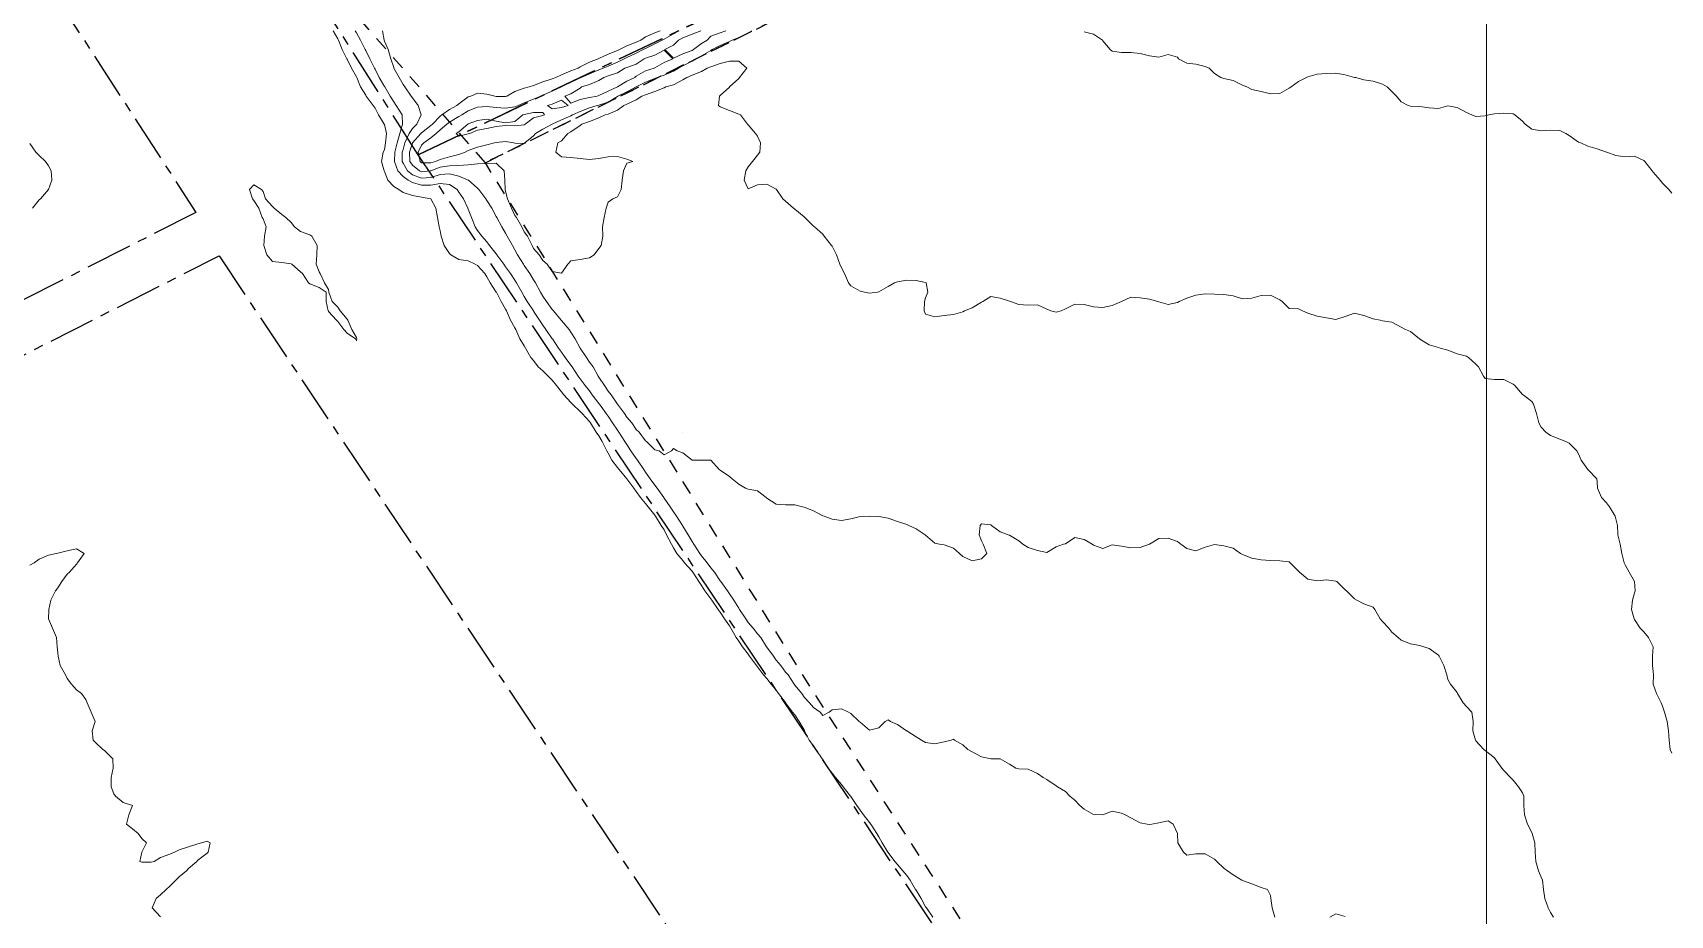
# Model space of a CAD drawing. Header units: centimetres. Extents: x 0 to 642158, y -847 to 649707.
# Drawn here: x 617588.9 to 617676.7, y 620724.4 to 620771.7 of the extents above; entities that cross this region are included whole.
import ezdxf

# ---------------------------------------------------------------- set-up
doc = ezdxf.new("R2010")
doc.units = ezdxf.units.CM
doc.header["$MEASUREMENT"] = 0
doc.linetypes.add('CENTERX2', pattern=[4, 2.5, -0.5, 0.5, -0.5])
doc.linetypes.add('JIS_02_0.7', pattern=[1.35, 0.75, -0.6])
for name, color, linetype, lineweight in [('MEV_grille', 254, 'Continuous', 9), ('WAL_parcellaire agricole', 7, 'JIS_02_0.7', 25), ('WAL_topographie 0.5', 253, 'Continuous', 20)]:
    doc.layers.add(name, color=color, linetype=linetype, lineweight=lineweight)
doc.layers.add('SPW_parcellaire cadastral', color=7, linetype='CENTERX2', lineweight=25, true_color=0xff0542)

# ---------------------------------------------------------------- blocks, each defined once
blk = doc.blocks.new('*U112')
at = {"layer": 'MEV_grille', "transparency": 33554687}
blk.add_lwpolyline([(0, 1825.476), (0, -1825.476)], dxfattribs=at)
blk = doc.blocks.new('*U113')
at = {"layer": 'MEV_grille', "color": 0, "linetype": 'ByBlock', "lineweight": -2, "transparency": 16777216}
blk.add_blockref('*U112', (2300, 0), dxfattribs=at)

msp = doc.modelspace()

# ---------------------------------------------------------------- linework, layer by layer
at = {"layer": 'SPW_parcellaire cadastral'}
for points in [[(617779.335, 620865.112), (617770.644, 620841.831), (617609.563, 620765.114), (617530.476, 620889.801), (617510.399, 620919.604), (617480.638, 620965.028), (617603.182, 621024.128), (617779.335, 620865.112)], [(617770.644, 620841.831), (617690.467, 620644.166), (617609.563, 620765.114), (617770.644, 620841.831)], [(617404.956, 620754.186), (617454.845, 620780.014), (617546.487, 620840.855), (617597.653, 620762.022), (617447.371, 620685.97), (617443.362, 620692.406), (617418.115, 620733.491), (617404.956, 620754.186)], [(617622.857, 620723.826), (617495.619, 620638.846), (617461.462, 620689.988), (617598.891, 620759.697), (617622.857, 620723.826)]]:
    msp.add_lwpolyline(points, dxfattribs=at)
at = {"layer": 'WAL_parcellaire agricole'}
for points in [[(617776.118, 620853.607), (617772.177, 620842.379), (617767.87, 620840.982), (617613.163, 620764.688), (617606.254, 620772.588), (617776.118, 620853.607)], [(617772.177, 620842.379), (617757.774, 620807.581), (617745.677, 620779.68), (617692.31, 620645.849), (617690.293, 620646.274), (617686.493, 620651.674), (617641.552, 620719.635), (617630.55, 620736.633), (617613.163, 620764.688), (617767.87, 620840.982), (617772.177, 620842.379)]]:
    msp.add_lwpolyline(points, dxfattribs=at)
at = {"layer": 'WAL_topographie 0.5'}
for points in [[(617605.015, 620771.75), (617605.25, 620771.336), (617605.29, 620771.25), (617605.487, 620770.75), (617605.74, 620770.25), (617605.75, 620770.233), (617605.986, 620769.75), (617606.25, 620769.294), (617606.271, 620769.25), (617606.477, 620768.75), (617606.75, 620768.307), (617606.782, 620768.25), (617607.15, 620767.75), (617607.25, 620767.617), (617607.445, 620767.25), (617607.742, 620766.75), (617607.75, 620766.734), (617607.859, 620766.25), (617607.814, 620765.75), (617607.75, 620765.376), (617607.686, 620765.25), (617607.596, 620764.75), (617607.732, 620764.25), (617607.75, 620764.224), (617607.945, 620763.75), (617608.25, 620763.41), (617608.532, 620763.25), (617608.75, 620763.095), (617609.25, 620762.94), (617609.75, 620762.837), (617610.25, 620762.75), (617610.25, 620762.75), (617610.514, 620762.25), (617610.606, 620761.75), (617610.684, 620761.25), (617610.75, 620761.031), (617610.795, 620760.75), (617610.964, 620760.25), (617611.25, 620759.829), (617611.32, 620759.75), (617611.75, 620759.51), (617612.25, 620759.427), (617612.622, 620759.25), (617612.75, 620759.182), (617613.127, 620758.75), (617613.25, 620758.566), (617613.424, 620758.25), (617613.75, 620757.758), (617613.755, 620757.75), (617614.005, 620757.25), (617614.25, 620756.842), (617614.291, 620756.75), (617614.505, 620756.25), (617614.75, 620755.837), (617614.789, 620755.75), (617615.004, 620755.25), (617615.25, 620754.869), (617615.315, 620754.75), (617615.609, 620754.25), (617615.75, 620754.092), (617616.002, 620753.75), (617616.25, 620753.528), (617616.526, 620753.25), (617616.75, 620753.04), (617616.97, 620752.75), (617617.25, 620752.409), (617617.37, 620752.25), (617617.75, 620751.835), (617617.83, 620751.75), (617618.25, 620751.364), (617618.358, 620751.25), (617618.75, 620750.817), (617618.797, 620750.75), (617619.109, 620750.25), (617619.25, 620750.056), (617619.417, 620749.75), (617619.68, 620749.25), (617619.75, 620749.129), (617619.943, 620748.75), (617620.25, 620748.364), (617620.331, 620748.25), (617620.747, 620747.75), (617620.75, 620747.747), (617621.116, 620747.25), (617621.25, 620747.062), (617621.476, 620746.75), (617621.75, 620746.427), (617621.893, 620746.25), (617622.25, 620745.794), (617622.279, 620745.75), (617622.588, 620745.25), (617622.75, 620745.01), (617622.88, 620744.75), (617623.136, 620744.25), (617623.25, 620744.056), (617623.424, 620743.75), (617623.75, 620743.376), (617623.842, 620743.25), (617624.25, 620742.798), (617624.285, 620742.75), (617624.608, 620742.25), (617624.75, 620742.03), (617624.921, 620741.75), (617625.25, 620741.322), (617625.297, 620741.25), (617625.637, 620740.75), (617625.75, 620740.607), (617625.985, 620740.25), (617626.25, 620739.868), (617626.316, 620739.75), (617626.614, 620739.25), (617626.75, 620739.056), (617626.95, 620738.75), (617627.25, 620738.36), (617627.326, 620738.25), (617627.695, 620737.75), (617627.75, 620737.68), (617628.067, 620737.25), (617628.25, 620737.056), (617628.479, 620736.75), (617628.75, 620736.43), (617628.869, 620736.25), (617629.25, 620735.754), (617629.253, 620735.75), (617629.617, 620735.25), (617629.75, 620735.093), (617629.98, 620734.75), (617630.25, 620734.293), (617630.271, 620734.25), (617630.516, 620733.75), (617630.75, 620733.437), (617630.879, 620733.25), (617631.216, 620732.75), (617631.25, 620732.703), (617631.53, 620732.25), (617631.75, 620731.967), (617631.921, 620731.75), (617632.25, 620731.369), (617632.345, 620731.25), (617632.725, 620730.75), (617632.75, 620730.717), (617633.073, 620730.25), (617633.25, 620729.998), (617633.438, 620729.75), (617633.75, 620729.336), (617633.815, 620729.25), (617634.139, 620728.75), (617634.25, 620728.565), (617634.429, 620728.25), (617634.731, 620727.75), (617634.75, 620727.724), (617635.115, 620727.25), (617635.25, 620727.087), (617635.539, 620726.75), (617635.75, 620726.486), (617635.932, 620726.25), (617636.221, 620725.75), (617636.25, 620725.7), (617636.526, 620725.25), (617636.75, 620724.813), (617636.801, 620724.75), (617637.145, 620724.25)], [(617606.193, 620771.75), (617606.25, 620771.648), (617606.469, 620771.25), (617606.726, 620770.75), (617606.75, 620770.702), (617606.971, 620770.25), (617607.224, 620769.75), (617607.25, 620769.701), (617607.481, 620769.25), (617607.75, 620768.782), (617607.769, 620768.75), (617608.069, 620768.25), (617608.25, 620767.956), (617608.391, 620767.75), (617608.71, 620767.25), (617608.729, 620766.75), (617608.577, 620766.25), (617608.43, 620765.75), (617608.311, 620765.25), (617608.297, 620764.75), (617608.481, 620764.25), (617608.75, 620763.945), (617609.021, 620763.75), (617609.25, 620763.62), (617609.75, 620763.489), (617610.25, 620763.485), (617610.75, 620763.579), (617611.25, 620763.518), (617611.651, 620763.25), (617611.75, 620763.104), (617611.988, 620762.75), (617612.233, 620762.25), (617612.25, 620762.202), (617612.423, 620761.75), (617612.612, 620761.25), (617612.75, 620761.05), (617612.97, 620760.75), (617613.25, 620760.446), (617613.393, 620760.25), (617613.75, 620759.801), (617613.787, 620759.75), (617614.15, 620759.25), (617614.25, 620759.111), (617614.504, 620758.75), (617614.75, 620758.387), (617614.836, 620758.25), (617615.12, 620757.75), (617615.25, 620757.525), (617615.409, 620757.25), (617615.735, 620756.75), (617615.75, 620756.726), (617616.07, 620756.25), (617616.25, 620755.976), (617616.406, 620755.75), (617616.75, 620755.257), (617616.755, 620755.25), (617617.08, 620754.75), (617617.25, 620754.537), (617617.448, 620754.25), (617617.75, 620753.838), (617617.808, 620753.75), (617618.141, 620753.25), (617618.25, 620753.112), (617618.513, 620752.75), (617618.75, 620752.46), (617618.895, 620752.25), (617619.25, 620751.783), (617619.274, 620751.75), (617619.645, 620751.25), (617619.75, 620751.103), (617619.985, 620750.75), (617620.25, 620750.348), (617620.317, 620750.25), (617620.644, 620749.75), (617620.75, 620749.588), (617620.967, 620749.25), (617621.25, 620748.842), (617621.311, 620748.75), (617621.65, 620748.25), (617621.75, 620748.112), (617621.995, 620747.75), (617622.25, 620747.411), (617622.369, 620747.25), (617622.727, 620746.75), (617622.75, 620746.719), (617623.063, 620746.25), (617623.25, 620745.972), (617623.405, 620745.75), (617623.728, 620745.25), (617623.75, 620745.215), (617624.032, 620744.75), (617624.25, 620744.388), (617624.339, 620744.25), (617624.663, 620743.75), (617624.75, 620743.629), (617625.048, 620743.25), (617625.25, 620742.986), (617625.444, 620742.75), (617625.75, 620742.288), (617625.78, 620742.25), (617626.135, 620741.75), (617626.25, 620741.577), (617626.481, 620741.25), (617626.75, 620740.809), (617626.79, 620740.75), (617627.115, 620740.25), (617627.25, 620740.048), (617627.52, 620739.75), (617627.75, 620739.446), (617627.921, 620739.25), (617628.23, 620738.75), (617628.25, 620738.721), (617628.61, 620738.25), (617628.75, 620738.039), (617628.992, 620737.75), (617629.25, 620737.384), (617629.386, 620737.25), (617629.714, 620736.75), (617629.75, 620736.693), (617630.131, 620736.25), (617630.25, 620736.056), (617630.534, 620735.75), (617630.75, 620735.486), (617631.116, 620735.25), (617631.25, 620735.073), (617631.583, 620735.25), (617631.75, 620735.372), (617632.25, 620735.43), (617632.621, 620735.25), (617632.75, 620735.168), (617633.206, 620734.75), (617633.25, 620734.702), (617633.75, 620734.272), (617634.25, 620734.404), (617634.596, 620734.75), (617634.75, 620734.833), (617634.868, 620734.75), (617635.25, 620734.583), (617635.731, 620734.25), (617635.75, 620734.24), (617636.25, 620733.92), (617636.538, 620733.75), (617636.75, 620733.625), (617637.25, 620733.553), (617637.75, 620733.653), (617638.125, 620733.75), (617638.25, 620733.794), (617638.303, 620733.75), (617638.75, 620733.493), (617639.026, 620733.25), (617639.25, 620733.112), (617639.75, 620732.855), (617640.25, 620732.75), (617640.75, 620732.75), (617640.75, 620732.75), (617641.25, 620732.456), (617641.6, 620732.25), (617641.75, 620732.206), (617642.25, 620732.182), (617642.75, 620731.955), (617643.058, 620731.75), (617643.25, 620731.628), (617643.75, 620731.3), (617643.833, 620731.25), (617644.25, 620730.991), (617644.483, 620730.75), (617644.75, 620730.521), (617645.029, 620730.25), (617645.25, 620730.042), (617645.75, 620729.764), (617646.25, 620729.75), (617646.75, 620729.938), (617647.25, 620729.838), (617647.445, 620729.75), (617647.75, 620729.578), (617648.25, 620729.318), (617648.625, 620729.25), (617648.75, 620729.229), (617648.875, 620729.25), (617649.25, 620729.315), (617649.75, 620729.417), (617650.023, 620729.25), (617650.25, 620728.75), (617650.25, 620728.75), (617650.281, 620728.25), (617650.583, 620727.75), (617650.75, 620727.583), (617651.25, 620727.646), (617651.75, 620727.648), (617652.25, 620727.368), (617652.37, 620727.25), (617652.75, 620726.877), (617652.941, 620726.75), (617653.25, 620726.527), (617653.714, 620726.25), (617653.75, 620726.224), (617654.25, 620726.036), (617654.75, 620725.85), (617655.083, 620725.75), (617655.25, 620725.417), (617655.267, 620725.25), (617655.327, 620724.75), (617655.48, 620724.25)], [(617607.655, 620771.75), (617607.734, 620771.25), (617607.75, 620771.204), (617607.954, 620770.75), (617608.105, 620770.25), (617608.25, 620769.794), (617608.267, 620769.75), (617608.542, 620769.25), (617608.75, 620768.887), (617608.846, 620768.75), (617609.188, 620768.25), (617609.25, 620768.168), (617609.565, 620767.75), (617609.725, 620767.25), (617609.491, 620766.75), (617609.25, 620766.515), (617609.089, 620766.25), (617608.854, 620765.75), (617608.75, 620765.402), (617608.706, 620765.25), (617608.713, 620764.75), (617608.75, 620764.673), (617608.991, 620764.25), (617609.25, 620764.039), (617609.75, 620763.864), (617610.25, 620763.897), (617610.75, 620764.056), (617611.25, 620764.098), (617611.75, 620763.97), (617612.25, 620763.759), (617612.268, 620763.75), (617612.75, 620763.323), (617612.811, 620763.25), (617613.19, 620762.75), (617613.25, 620762.661), (617613.503, 620762.25), (617613.75, 620761.806), (617613.779, 620761.75), (617614.046, 620761.25), (617614.25, 620760.914), (617614.34, 620760.75), (617614.619, 620760.25), (617614.75, 620760.028), (617614.891, 620759.75), (617615.202, 620759.25), (617615.25, 620759.181), (617615.543, 620758.75), (617615.75, 620758.417), (617615.852, 620758.25), (617616.126, 620757.75), (617616.25, 620757.546), (617616.446, 620757.25), (617616.75, 620756.831), (617616.819, 620756.75), (617617.233, 620756.25), (617617.25, 620756.228), (617617.66, 620755.75), (617617.75, 620755.612), (617617.985, 620755.25), (617618.247, 620754.75), (617618.25, 620754.746), (617618.589, 620754.25), (617618.75, 620754.006), (617618.939, 620753.75), (617619.213, 620753.25), (617619.25, 620753.189), (617619.549, 620752.75), (617619.75, 620752.446), (617619.911, 620752.25), (617620.25, 620751.75), (617620.25, 620751.75), (617620.622, 620751.25), (617620.75, 620751.051), (617621.006, 620750.75), (617621.25, 620750.399), (617621.401, 620750.25), (617621.75, 620749.779), (617621.8, 620749.75), (617622.25, 620749.3), (617622.472, 620749.25), (617622.75, 620749.042), (617623.135, 620749.25), (617623.25, 620749.375), (617623.438, 620749.25), (617623.75, 620749.136), (617624.25, 620748.75), (617624.75, 620748.75), (617625.25, 620748.75), (617625.25, 620748.75), (617625.691, 620748.25), (617625.75, 620748.21), (617626.25, 620747.875), (617626.396, 620747.75), (617626.75, 620747.457), (617627.103, 620747.25), (617627.25, 620747.186), (617627.75, 620747.099), (617628.21, 620746.75), (617628.25, 620746.719), (617628.75, 620746.394), (617629.25, 620746.358), (617629.75, 620746.355), (617630.159, 620746.25), (617630.25, 620746.224), (617630.75, 620746.028), (617631.25, 620745.773), (617631.313, 620745.75), (617631.75, 620745.594), (617632.25, 620745.517), (617632.75, 620745.6), (617633.25, 620745.738), (617633.75, 620745.739), (617634.25, 620745.726), (617634.75, 620745.635), (617635.25, 620745.463), (617635.75, 620745.298), (617635.867, 620745.25), (617636.25, 620745.061), (617636.737, 620744.75), (617636.75, 620744.735), (617637.25, 620744.309), (617637.5, 620744.25), (617637.75, 620744.21), (617638.25, 620744.037), (617638.572, 620743.75), (617638.75, 620743.591), (617639.25, 620743.358), (617639.75, 620743.46), (617640.039, 620743.75), (617639.85, 620744.25), (617639.75, 620744.417), (617639.622, 620744.75), (617639.68, 620745.25), (617639.75, 620745.341), (617640.25, 620745.276), (617640.282, 620745.25), (617640.75, 620744.905), (617641.183, 620744.75), (617641.25, 620744.73), (617641.75, 620744.434), (617641.964, 620744.25), (617642.25, 620744.068), (617642.75, 620743.912), (617643.25, 620743.796), (617643.75, 620744.096), (617644.15, 620744.25), (617644.25, 620744.268), (617644.75, 620744.607), (617645.25, 620744.5), (617645.691, 620744.25), (617645.75, 620744.2), (617646.25, 620744.019), (617646.75, 620744.219), (617647.25, 620744.135), (617647.75, 620744.053), (617648.25, 620744.06), (617648.75, 620744.25), (617648.75, 620744.25), (617649.25, 620744.556), (617649.75, 620744.576), (617650.25, 620744.393), (617650.439, 620744.25), (617650.75, 620744.02), (617651.25, 620743.883), (617651.75, 620744.083), (617652.25, 620744.229), (617652.75, 620744.153), (617653.25, 620744.032), (617653.629, 620743.75), (617653.75, 620743.685), (617654.25, 620743.495), (617654.75, 620743.405), (617655.25, 620743.365), (617655.75, 620743.354), (617656.25, 620743.298), (617656.3, 620743.25), (617656.75, 620742.8), (617656.804, 620742.75), (617657.25, 620742.371), (617657.75, 620742.276), (617658.25, 620742.335), (617658.75, 620742.269), (617658.79, 620742.25), (617659.25, 620741.808), (617659.313, 620741.75), (617659.75, 620741.313), (617659.865, 620741.25), (617660.25, 620741.05), (617660.75, 620740.871), (617660.835, 620740.75), (617661.119, 620740.25), (617661.25, 620740.101), (617661.583, 620739.75), (617661.75, 620739.533), (617662.09, 620739.25), (617662.25, 620739.096), (617662.75, 620738.9), (617663.25, 620738.813), (617663.458, 620738.75), (617663.75, 620738.655), (617664.25, 620738.292), (617664.288, 620738.25), (617664.534, 620737.75), (617664.687, 620737.25), (617664.75, 620737), (617664.883, 620736.75), (617665.25, 620736.292), (617665.27, 620736.25), (617665.571, 620735.75), (617665.75, 620735.542), (617666.042, 620735.25), (617666.1, 620734.75), (617666.091, 620734.25), (617666.224, 620733.75), (617666.25, 620733.714), (617666.683, 620733.25), (617666.75, 620733.193), (617667.25, 620732.802), (617667.29, 620732.75), (617667.639, 620732.25), (617667.75, 620732.125), (617668.114, 620731.75), (617668.25, 620731.605), (617668.539, 620731.25), (617668.75, 620730.917), (617668.826, 620730.75), (617668.821, 620730.25), (617668.85, 620729.75), (617669.01, 620729.25), (617669.25, 620728.788), (617669.266, 620728.75), (617669.407, 620728.25), (617669.43, 620727.75), (617669.456, 620727.25), (617669.613, 620726.75), (617669.75, 620726.406), (617669.814, 620726.25), (617669.875, 620725.75), (617669.942, 620725.25), (617670.116, 620724.75), (617670.25, 620724.5), (617670.417, 620724.25)], [(617622.531, 620771.75), (617622.25, 620771.643), (617621.75, 620771.432), (617621.488, 620771.25), (617621.25, 620771.149), (617620.75, 620770.956), (617620.352, 620770.75), (617620.25, 620770.709), (617619.75, 620770.501), (617619.25, 620770.275), (617619.207, 620770.25), (617618.75, 620770.078), (617618.25, 620769.819), (617618.133, 620769.75), (617617.75, 620769.614), (617617.25, 620769.393), (617616.942, 620769.25), (617616.75, 620769.185), (617616.25, 620769.017), (617615.75, 620768.829), (617615.509, 620768.75), (617615.25, 620768.688), (617614.75, 620768.501), (617614.312, 620768.25), (617614.25, 620768.239), (617613.75, 620768.242), (617613.667, 620768.25), (617613.25, 620768.361), (617612.75, 620768.41), (617612.391, 620768.25), (617612.25, 620768.211), (617611.75, 620767.845), (617611.642, 620767.75), (617611.25, 620767.542), (617610.837, 620767.25), (617610.75, 620767.192), (617610.335, 620766.75), (617610.25, 620766.677), (617609.75, 620766.295), (617609.705, 620766.25), (617609.258, 620765.75), (617609.25, 620765.733), (617609.09, 620765.25), (617609.122, 620764.75), (617609.25, 620764.55), (617609.632, 620764.25), (617609.75, 620764.201), (617610.2, 620764.25), (617610.25, 620764.257), (617610.75, 620764.45), (617611.25, 620764.53), (617611.75, 620764.538), (617612.25, 620764.571), (617612.75, 620764.627), (617613.25, 620764.648), (617613.75, 620764.672), (617614.175, 620764.25), (617614.212, 620763.75), (617614.231, 620763.25), (617614.25, 620763.162), (617614.35, 620762.75), (617614.567, 620762.25), (617614.75, 620761.856), (617614.824, 620761.75), (617615.114, 620761.25), (617615.25, 620760.977), (617615.425, 620760.75), (617615.674, 620760.25), (617615.75, 620760.098), (617616.049, 620759.75), (617616.25, 620759.454), (617616.476, 620759.25), (617616.75, 620758.853), (617617.25, 620758.776), (617617.575, 620759.25), (617617.75, 620759.432), (617618.25, 620759.5), (617618.75, 620759.588), (617618.994, 620759.75), (617619.25, 620760.094), (617619.375, 620760.25), (617619.452, 620760.75), (617619.433, 620761.25), (617619.531, 620761.75), (617619.631, 620762.25), (617619.75, 620762.568), (617620, 620762.75), (617620.25, 620762.855), (617620.438, 620763.25), (617620.494, 620763.75), (617620.56, 620764.25), (617620.75, 620764.664), (617621.062, 620764.75), (617620.75, 620764.882), (617620.25, 620765.029), (617619.75, 620765.008), (617619.25, 620764.908), (617618.75, 620764.864), (617618.25, 620764.908), (617617.75, 620764.976), (617617.25, 620765.012), (617616.934, 620765.25), (617617.051, 620765.75), (617617.25, 620765.865), (617617.583, 620766.25), (617617.75, 620766.335), (617618.25, 620766.676), (617618.342, 620766.75), (617618.75, 620766.903), (617619.25, 620767.103), (617619.577, 620767.25), (617619.75, 620767.291), (617620.25, 620767.511), (617620.587, 620767.75), (617620.75, 620767.831), (617621.25, 620768.059), (617621.553, 620768.25), (617621.75, 620768.335), (617622.25, 620768.505), (617622.75, 620768.706), (617622.837, 620768.75), (617623.25, 620768.871), (617623.75, 620769.126), (617623.967, 620769.25), (617624.25, 620769.377), (617624.75, 620769.582), (617625.059, 620769.75), (617625.25, 620769.827), (617625.75, 620770.012), (617626.25, 620770.135), (617626.75, 620770.129), (617627.184, 620769.75), (617626.783, 620769.25), (617626.75, 620769.207), (617626.257, 620768.75), (617626.25, 620768.741), (617625.75, 620768.284), (617625.706, 620768.25), (617625.667, 620767.75), (617625.75, 620767.69), (617626.25, 620767.485), (617626.75, 620767.292), (617626.838, 620767.25), (617627.219, 620766.75), (617627.25, 620766.722), (617627.636, 620766.25), (617627.75, 620766.103), (617627.917, 620765.75), (617627.871, 620765.25), (617627.75, 620765.096), (617627.477, 620764.75), (617627.25, 620764.472), (617627.117, 620764.25), (617627.033, 620763.75), (617627.25, 620763.286), (617627.75, 620763.5), (617628.25, 620763.533), (617628.75, 620763.267), (617628.763, 620763.25), (617629.102, 620762.75), (617629.25, 620762.621), (617629.676, 620762.25), (617629.75, 620762.203), (617630.25, 620761.78), (617630.284, 620761.75), (617630.75, 620761.284), (617630.795, 620761.25), (617631.25, 620760.855), (617631.324, 620760.75), (617631.717, 620760.25), (617631.75, 620760.212), (617631.976, 620759.75), (617632.161, 620759.25), (617632.25, 620759.047), (617632.406, 620758.75), (617632.625, 620758.25), (617632.75, 620758.096), (617633.25, 620757.804), (617633.481, 620757.75), (617633.75, 620757.694), (617634.188, 620757.75), (617634.25, 620757.761), (617634.75, 620758.053), (617635.091, 620758.25), (617635.25, 620758.314), (617635.75, 620758.393), (617636.25, 620758.381), (617636.75, 620758.263), (617636.783, 620758.25), (617636.875, 620757.75), (617636.75, 620757.45), (617636.693, 620757.25), (617636.673, 620756.75), (617636.75, 620756.568), (617637.25, 620756.423), (617637.75, 620756.494), (617638.25, 620756.547), (617638.75, 620756.696), (617638.844, 620756.75), (617639.25, 620756.917), (617639.75, 620757.212), (617639.821, 620757.25), (617640.25, 620757.511), (617640.75, 620757.43), (617641.25, 620757.27), (617641.3, 620757.25), (617641.75, 620757.089), (617642.25, 620757.064), (617642.75, 620757.066), (617643.25, 620756.837), (617643.472, 620756.75), (617643.75, 620756.687), (617644.028, 620756.75), (617644.25, 620756.855), (617644.75, 620757.103), (617645.25, 620757.092), (617645.75, 620756.964), (617646.25, 620756.937), (617646.75, 620757.044), (617647.25, 620757.25), (617647.25, 620757.25), (617647.75, 620757.477), (617648.25, 620757.45), (617648.75, 620757.372), (617649.2, 620757.25), (617649.25, 620757.234), (617649.75, 620757.083), (617650.25, 620757.201), (617650.346, 620757.25), (617650.75, 620757.428), (617651.25, 620757.586), (617651.75, 620757.658), (617652.25, 620757.645), (617652.75, 620757.627), (617653.25, 620757.552), (617653.75, 620757.4), (617654.25, 620757.438), (617654.75, 620757.569), (617655.25, 620757.583), (617655.75, 620757.333), (617655.861, 620757.25), (617656.25, 620756.882), (617656.75, 620756.853), (617656.95, 620756.75), (617657.25, 620756.632), (617657.75, 620756.471), (617658.25, 620756.375), (617658.75, 620756.282), (617659.25, 620756.454), (617659.75, 620756.618), (617660.25, 620756.494), (617660.75, 620756.329), (617661.125, 620756.25), (617661.25, 620756.212), (617661.75, 620756.145), (617662.25, 620755.882), (617662.477, 620755.75), (617662.75, 620755.639), (617663.227, 620755.25), (617663.25, 620755.228), (617663.75, 620754.924), (617664.25, 620754.781), (617664.333, 620754.75), (617664.75, 620754.636), (617665.25, 620754.44), (617665.75, 620754.32), (617665.854, 620754.25), (617666.25, 620753.898), (617666.388, 620753.75), (617666.667, 620753.25), (617666.75, 620753.125), (617667.25, 620753.063), (617667.75, 620753.067), (617668.25, 620752.826), (617668.336, 620752.75), (617668.75, 620752.27), (617668.779, 620752.25), (617669.25, 620751.887), (617669.344, 620751.75), (617669.505, 620751.25), (617669.618, 620750.75), (617669.75, 620750.517), (617670, 620750.25), (617670.25, 620750.072), (617670.75, 620749.882), (617671.071, 620749.75), (617671.25, 620749.664), (617671.664, 620749.25), (617671.75, 620749.094), (617671.895, 620748.75), (617672.25, 620748.25), (617672.25, 620748.25), (617672.729, 620747.75), (617672.75, 620747.583), (617672.775, 620747.25), (617672.983, 620746.75), (617673.25, 620746.455), (617673.404, 620746.25), (617673.721, 620745.75), (617673.75, 620745.6), (617673.833, 620745.25), (617673.85, 620744.75), (617673.981, 620744.25), (617674.07, 620743.75), (617674.196, 620743.25), (617674.25, 620743.146), (617674.467, 620742.75), (617674.75, 620742.25), (617674.75, 620742.25), (617674.781, 620741.75), (617674.75, 620741.632), (617674.636, 620741.25), (617674.586, 620740.75), (617674.73, 620740.25), (617674.75, 620740.218), (617675.058, 620739.75), (617675.25, 620739.541), (617675.51, 620739.25), (617675.75, 620738.75), (617675.75, 620738.75), (617675.75, 620738.75), (617675.724, 620738.25), (617675.72, 620737.75), (617675.75, 620737.417), (617675.767, 620737.25), (617675.75, 620736.75), (617675.926, 620736.25), (617676.183, 620735.75), (617676.25, 620735.562), (617676.354, 620735.25), (617676.5, 620734.75), (617676.577, 620734.25), (617676.601, 620733.75), (617676.667, 620733.25), (617676.75, 620733.055)], [(617623.489, 620771.75), (617623.25, 620771.601), (617622.75, 620771.312), (617622.633, 620771.25), (617622.25, 620771.054), (617621.75, 620770.818), (617621.626, 620770.75), (617621.25, 620770.56), (617620.75, 620770.333), (617620.6, 620770.25), (617620.25, 620770.076), (617619.75, 620769.868), (617619.472, 620769.75), (617619.25, 620769.659), (617618.75, 620769.444), (617618.3, 620769.25), (617618.25, 620769.229), (617617.75, 620769.012), (617617.25, 620768.756), (617617.237, 620768.75), (617616.75, 620768.519), (617616.25, 620768.301), (617616.134, 620768.25), (617615.75, 620768.097), (617615.25, 620767.898), (617614.927, 620767.75), (617614.75, 620767.676), (617614.25, 620767.61), (617613.75, 620767.651), (617613.25, 620767.698), (617612.75, 620767.668), (617612.25, 620767.467), (617611.898, 620767.25), (617611.75, 620767.159), (617611.25, 620766.861), (617611.104, 620766.75), (617610.75, 620766.447), (617610.52, 620766.25), (617610.25, 620766.018), (617609.865, 620765.75), (617609.75, 620765.622), (617609.564, 620765.25), (617609.67, 620764.75), (617609.75, 620764.683), (617610.25, 620764.676), (617610.491, 620764.75), (617610.75, 620764.864), (617611.25, 620764.997), (617611.75, 620765.122), (617612.08, 620765.25), (617612.25, 620765.336), (617612.75, 620765.523), (617613.25, 620765.643), (617613.647, 620765.75), (617613.75, 620765.774), (617614.25, 620765.817), (617614.689, 620765.75), (617614.75, 620765.736), (617615.25, 620765.716), (617615.283, 620765.75), (617615.75, 620766.129), (617615.857, 620766.25), (617616.25, 620766.487), (617616.737, 620766.75), (617616.75, 620766.756), (617617.25, 620766.986), (617617.75, 620767.207), (617617.834, 620767.25), (617618.25, 620767.432), (617618.75, 620767.629), (617619.163, 620767.75), (617619.25, 620767.772), (617619.75, 620767.936), (617620.25, 620768.237), (617620.272, 620768.25), (617620.75, 620768.482), (617621.25, 620768.75), (617621.25, 620768.75), (617621.75, 620768.998), (617622.25, 620769.205), (617622.377, 620769.25), (617622.75, 620769.377), (617623.25, 620769.59), (617623.513, 620769.75), (617623.75, 620769.884), (617624.25, 620770.135), (617624.457, 620770.25), (617624.75, 620770.408), (617625.25, 620770.706), (617625.327, 620770.75), (617625.75, 620770.965), (617626.25, 620771.182), (617626.39, 620771.25), (617626.75, 620771.401), (617627.25, 620771.649), (617627.447, 620771.75)], [(617624.714, 620771.75), (617624.25, 620771.57), (617623.75, 620771.378), (617623.523, 620771.25), (617623.25, 620770.98), (617622.776, 620770.75), (617623.25, 620770.283), (617623.75, 620770.52), (617624.25, 620770.71), (617624.322, 620770.75), (617624.75, 620771.076), (617625.058, 620771.25), (617625.25, 620771.469), (617625.75, 620771.642), (617626.057, 620771.75)], [(617645.25, 620771.696), (617645.75, 620771.583), (617646.231, 620771.25), (617646.25, 620771.227), (617646.654, 620770.75), (617646.75, 620770.674), (617647.25, 620770.592), (617647.75, 620770.601), (617648.25, 620770.543), (617648.75, 620770.423), (617649.25, 620770.354), (617649.75, 620770.483), (617650.25, 620770.35), (617650.313, 620770.25), (617650.75, 620770.024), (617651.25, 620769.963), (617651.75, 620769.853), (617651.956, 620769.75), (617652.25, 620769.472), (617652.583, 620769.25), (617652.75, 620769.196), (617653.25, 620769.094), (617653.75, 620768.847), (617653.981, 620768.75), (617654.25, 620768.61), (617654.75, 620768.5), (617655.25, 620768.375), (617655.75, 620768.391), (617656.25, 620768.676), (617656.353, 620768.75), (617656.75, 620769.037), (617657.167, 620769.25), (617657.25, 620769.299), (617657.75, 620769.44), (617658.25, 620769.47), (617658.75, 620769.481), (617659.25, 620769.396), (617659.75, 620769.261), (617659.809, 620769.25), (617660.25, 620769.131), (617660.75, 620769.052), (617661.25, 620768.9), (617661.487, 620768.75), (617661.75, 620768.5), (617661.988, 620768.25), (617662.25, 620767.96), (617662.613, 620767.75), (617662.75, 620767.712), (617663.25, 620767.703), (617663.75, 620767.625), (617664.25, 620767.598), (617664.75, 620767.729), (617665.25, 620767.654), (617665.75, 620767.371), (617666.042, 620767.25), (617666.25, 620767.172), (617666.75, 620767.209), (617666.938, 620767.25), (617667.25, 620767.304), (617667.75, 620767.345), (617668.25, 620767.304), (617668.337, 620767.25), (617668.75, 620766.911), (617668.891, 620766.75), (617669.25, 620766.483), (617669.75, 620766.389), (617670.25, 620766.432), (617670.75, 620766.417), (617671.076, 620766.25), (617671.25, 620766.152), (617671.75, 620765.797), (617671.868, 620765.75), (617672.25, 620765.574), (617672.75, 620765.436), (617673.25, 620765.263), (617673.273, 620765.25), (617673.75, 620765.072), (617674.25, 620765.008), (617674.75, 620765.042), (617675.25, 620764.808), (617675.297, 620764.75), (617675.702, 620764.25), (617675.75, 620764.184), (617676.134, 620763.75), (617676.25, 620763.589), (617676.6, 620763.25), (617676.75, 620763.054)], [(617618.75, 620768.184), (617619.16, 620768.25), (617619.25, 620768.282), (617619.75, 620768.527), (617620.242, 620768.75), (617620.25, 620768.757), (617620.75, 620769.062), (617621.176, 620769.25), (617621.25, 620769.326), (617621.75, 620769.609), (617622.219, 620769.75), (617622.25, 620769.776), (617622.75, 620770.068), (617623.21, 620770.25), (617622.75, 620770.719), (617622.25, 620770.454), (617621.75, 620770.285), (617621.672, 620770.25), (617621.25, 620769.967), (617620.75, 620769.8), (617620.639, 620769.75), (617620.25, 620769.507), (617619.75, 620769.343), (617619.506, 620769.25), (617619.25, 620769.087), (617618.75, 620768.887), (617618.311, 620768.75), (617618.25, 620768.687), (617617.75, 620768.389), (617617.426, 620768.25), (617617.75, 620767.874), (617618.25, 620768.075), (617618.75, 620768.184)], [(617617.25, 620767.652), (617617.594, 620767.75), (617617.25, 620768.036), (617616.75, 620767.833), (617616.489, 620767.75), (617616.75, 620767.578), (617617.25, 620767.652)], [(617612.25, 620766.23), (617612.339, 620766.25), (617612.75, 620766.425), (617613.25, 620766.514), (617613.75, 620766.631), (617614.25, 620766.692), (617614.75, 620766.664), (617615.25, 620766.726), (617615.296, 620766.75), (617615.75, 620767.087), (617616.25, 620767.224), (617616.325, 620767.25), (617616.25, 620767.385), (617615.75, 620767.375), (617615.25, 620767.269), (617615.179, 620767.25), (617614.75, 620766.904), (617614.25, 620766.832), (617613.75, 620766.923), (617613.25, 620767.027), (617612.75, 620766.945), (617612.25, 620766.764), (617612.221, 620766.75), (617611.75, 620766.343), (617611.598, 620766.25), (617611.75, 620766.109), (617612.25, 620766.23)], [(617588.75, 620765.719), (617589.076, 620765.25), (617589.25, 620765.083), (617589.583, 620764.75), (617589.75, 620764.528), (617589.901, 620764.25), (617589.932, 620763.75), (617589.75, 620763.25), (617589.75, 620763.25), (617589.319, 620762.75), (617589.25, 620762.695), (617588.889, 620762.25)], [(617606.25, 620755.15), (617606.281, 620755.25), (617606.25, 620755.321), (617606, 620755.75), (617605.79, 620756.25), (617605.75, 620756.306), (617605.387, 620756.75), (617605.25, 620756.95), (617604.95, 620757.25), (617604.779, 620757.75), (617604.75, 620757.893), (617604.542, 620758.25), (617604.308, 620758.75), (617604.25, 620758.85), (617604.092, 620759.25), (617604.123, 620759.75), (617604.155, 620760.25), (617603.871, 620760.75), (617603.75, 620760.828), (617603.25, 620761.011), (617602.941, 620761.25), (617602.75, 620761.491), (617602.47, 620761.75), (617602.25, 620761.907), (617601.836, 620762.25), (617601.75, 620762.346), (617601.388, 620762.75), (617601.25, 620763.15), (617601.173, 620763.25), (617600.75, 620763.512), (617600.53, 620763.25), (617600.69, 620762.75), (617600.75, 620762.656), (617601.021, 620762.25), (617601.21, 620761.75), (617601.25, 620761.673), (617601.417, 620761.25), (617601.318, 620760.75), (617601.29, 620760.25), (617601.458, 620759.75), (617601.75, 620759.4), (617602.25, 620759.35), (617602.75, 620759.274), (617602.79, 620759.25), (617603.25, 620758.839), (617603.369, 620758.75), (617603.687, 620758.25), (617603.75, 620758.198), (617604.25, 620758), (617604.639, 620757.75), (617604.63, 620757.25), (617604.732, 620756.75), (617604.75, 620756.721), (617605.194, 620756.25), (617605.25, 620756.173), (617605.574, 620755.75), (617605.75, 620755.55), (617606.2, 620755.25), (617606.25, 620755.15)], [(617623.75, 620750.25), (617623.75, 620750.25), (617623.75, 620750.25), (617623.75, 620750.25), (617623.75, 620750.25)], [(617588.75, 620743.115), (617588.983, 620743.25), (617589.25, 620743.439), (617589.75, 620743.663), (617590.156, 620743.75), (617590.25, 620743.773), (617590.75, 620743.898), (617591.25, 620743.989), (617591.657, 620743.75), (617591.3, 620743.25), (617591.25, 620743.18), (617590.881, 620742.75), (617590.75, 620742.638), (617590.471, 620742.25), (617590.25, 620741.909), (617590.125, 620741.75), (617589.872, 620741.25), (617589.764, 620740.75), (617589.75, 620740.25), (617589.962, 620739.75), (617590.176, 620739.25), (617590.219, 620738.75), (617590.25, 620738.417), (617590.26, 620738.25), (617590.381, 620737.75), (617590.656, 620737.25), (617590.75, 620737.05), (617590.975, 620736.75), (617591.25, 620736.444), (617591.519, 620736.25), (617591.75, 620735.917), (617591.825, 620735.75), (617592.036, 620735.25), (617592.25, 620734.75), (617592.25, 620734.75), (617592.25, 620734.75), (617592.092, 620734.25), (617592.139, 620733.75), (617592.25, 620733.632), (617592.656, 620733.25), (617592.75, 620733.192), (617593.192, 620732.75), (617593.22, 620732.25), (617593.105, 620731.75), (617593.104, 620731.25), (617593.25, 620730.875), (617593.345, 620730.75), (617593.75, 620730.41), (617594.25, 620730.25), (617594.25, 620730.25), (617594.25, 620730.25), (617594.05, 620729.75), (617593.929, 620729.25), (617594.25, 620729), (617594.55, 620728.75), (617594.75, 620728.478), (617595, 620728.25), (617594.75, 620727.75), (617594.75, 620727.75), (617594.65, 620727.25), (617594.75, 620727.206), (617595.25, 620727.199), (617595.409, 620727.25), (617595.75, 620727.458), (617596.25, 620727.638), (617596.51, 620727.75), (617596.75, 620727.859), (617597.25, 620728.026), (617597.75, 620728.186), (617597.942, 620728.25), (617598.25, 620728.327), (617598.41, 620728.25), (617598.31, 620727.75), (617598.25, 620727.689), (617597.75, 620727.314), (617597.697, 620727.25), (617597.25, 620726.868), (617597.142, 620726.75), (617596.75, 620726.424), (617596.571, 620726.25), (617596.25, 620725.914), (617596.064, 620725.75), (617595.75, 620725.456), (617595.522, 620725.25), (617595.308, 620724.75), (617595.75, 620724.271)], [(617658.417, 620724.25), (617658.75, 620724.438), (617659.25, 620724.288)]]:
    msp.add_lwpolyline(points, dxfattribs=at)

# ---------------------------------------------------------------- block references
at = {"layer": 'MEV_grille', "transparency": 33554687}
msp.add_blockref('*U113', (615366.814, 620593.644), dxfattribs=at)

doc.saveas('drawing.dxf')
